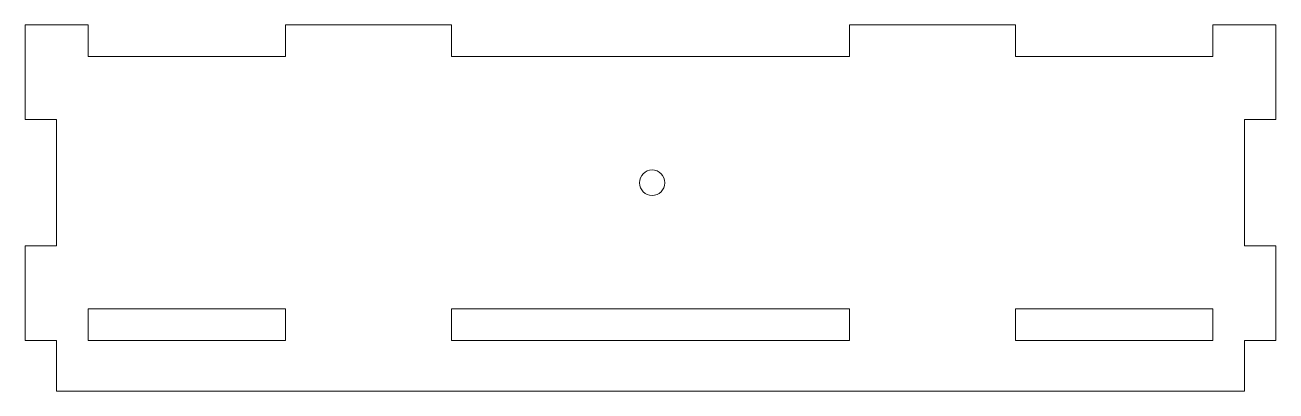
# Model space of a CAD drawing. Header units: millimetres. Extents: x -99 to 99, y -33 to 25.
import ezdxf

# ---------------------------------------------------------------- set-up
doc = ezdxf.new("R2010")
doc.units = ezdxf.units.MM

msp = doc.modelspace()

# ---------------------------------------------------------------- linework, layer by layer
at = {"color": 1, "lineweight": 5, "true_color": 0xff0000, "flags": 128}
for points in [[(93.74, -25), (98.74, -25), (98.74, -10), (93.74, -10), (93.74, 10), (98.74, 10), (98.74, 25), (88.74, 25), (88.74, 20), (57.49, 20), (57.49, 25), (31.24, 25), (31.24, 20), (-31.76, 20), (-31.76, 25), (-58.01, 25), (-58.01, 20), (-89.26, 20), (-89.26, 25), (-99.26, 25), (-99.26, 10), (-94.26, 10), (-94.26, -10), (-99.26, -10), (-99.26, -25), (-94.26, -25), (-94.26, -33), (93.74, -33)], [(-89.26, -25), (-58.01, -25), (-58.01, -20), (-89.26, -20)], [(-31.76, -20), (-31.76, -25), (31.24, -25), (31.24, -20)], [(57.49, -20), (57.49, -25), (88.74, -25), (88.74, -20)]]:
    msp.add_lwpolyline(points, close=True, dxfattribs=at)
at = {"color": 1, "lineweight": 5, "true_color": 0xff0000}
msp.add_ellipse((0, 0), major_axis=(0, 2.03), ratio=0.980524, dxfattribs=at)

doc.saveas('drawing.dxf')
